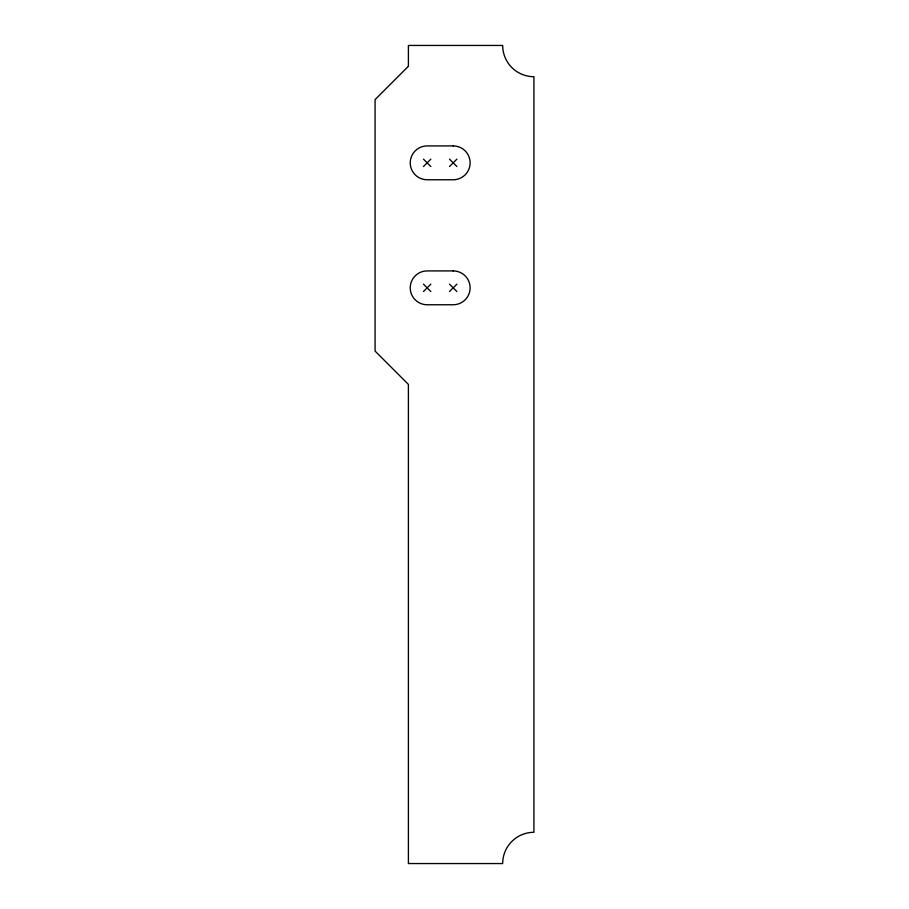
<?xml version="1.0" encoding="UTF-8"?>
<svg xmlns="http://www.w3.org/2000/svg" width="909" height="909" viewBox="0 0 909 909"><rect width="100%" height="100%" fill="white"/><g stroke="black" fill="none" stroke-linecap="round" stroke-linejoin="round"><path stroke-width="1.36" d="M423.469 166.529L430.843 159.155M449.512 166.529L456.886 159.155M423.469 291.516L430.843 284.153M449.512 291.516L456.886 284.153M449.512 159.155L456.886 166.529M423.469 159.155L430.843 166.529M449.512 284.153L456.886 291.516M423.469 284.153L430.843 291.516M408.402 66.266L375.076 99.604L375.076 351.079L408.402 384.405L408.402 863.55L502.677 863.55A31.247 31.247 0 0 1 533.924 832.303L533.924 76.697A31.247 31.247 0 0 1 502.677 45.45L408.402 45.45L408.402 66.266M453.193 145.917L427.162 145.917A16.93 16.93 0 0 0 410.232 162.847A16.93 16.93 0 0 0 427.162 179.766L453.193 179.766A16.93 16.93 0 0 0 470.123 162.847A16.93 16.93 0 0 0 453.193 145.917M453.193 270.916L427.162 270.916A16.93 16.93 0 0 0 410.232 287.835A16.93 16.93 0 0 0 427.162 304.765L453.193 304.765A16.93 16.93 0 0 0 470.123 287.835A16.93 16.93 0 0 0 453.193 270.916"/></g></svg>
